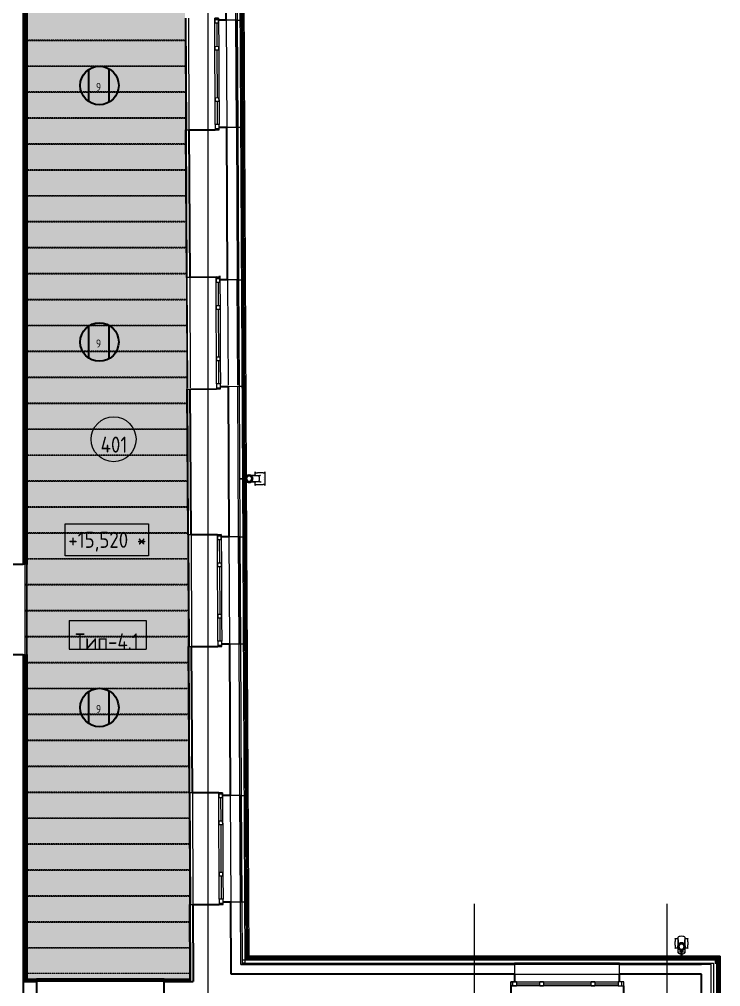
# Model space of a CAD drawing. Header units: millimetres. Extents: x -10051 to 73829, y -4843 to 44223.
# Drawn here: x 60 to 10985, y 20419 to 35489 of the extents above; entities that cross this region are included whole.
import ezdxf

# ---------------------------------------------------------------- set-up
doc = ezdxf.new("R2010")
doc.units = ezdxf.units.MM
doc.linetypes.add('ADSK_Линия сетки', pattern=[25, 20, -2.5, 0, -2.5])
doc.linetypes.add('ADSK_Штрих_ш3 п1_5', pattern=[4.5, 3, -1.5])
for name, color, linetype, lineweight in [('_ Окна', 7, 'Continuous', 9), ('Аннотация', 7, 'Continuous', 20), ('Каркас', 7, 'Continuous', 18), ('Марки', 7, 'Continuous', 20), ('Марки помещений', 7, 'Continuous', 20), ('Обобщенные модели', 7, 'Continuous', 18), ('Окна', 7, 'Continuous', 9), ('Оси', 7, 'Continuous', 9), ('Отметки', 7, 'Continuous', 9), ('Потолки штриховка', 7, 'Continuous', 9), ('Стены внутренние', 7, 'Continuous', 18), ('Стены наружные', 7, 'Continuous', 18), ('Стены несущие', 7, 'Continuous', 30), ('Стены отделка', 7, 'Continuous', 30), ('Стены штриховка', 7, 'Continuous', 9)]:
    doc.layers.add(name, color=color, linetype=linetype, lineweight=lineweight)
doc.layers.add('Линии', color=7, linetype='Continuous', lineweight=9, true_color=0x00a600)
doc.styles.add('GOST Common_1', font='GOST_Common.ttf', dxfattribs={"width": 0.9, "height": 250})
doc.styles.add('GOST Common_2', font='GOST_Common.ttf', dxfattribs={"width": 0.9, "height": 250})
doc.styles.add('GOST Common_4', font='GOST_Common.ttf', dxfattribs={"width": 0.9, "height": 200})
doc.styles.add('GOST Common_B', font='', dxfattribs={"width": 0.9, "height": 250})
doc.styles.get('GOST Common_B').set_extended_font_data('GOST Common', bold=True)

# ---------------------------------------------------------------- blocks, each defined once
blk = doc.blocks.new('Водосток - Тип 1 _карниз больше 490мм_-5143036-План потолков 4-го этажа')
at = {"layer": 'Обобщенные модели'}
for p, q in [((19, 405), (25, 405)), ((75, 184), (75, 306)), ((75, 264), (75, 306)), ((175, 306), (175, 184)), ((175, 306), (175, 264)), ((225, 405), (231, 405)), ((25, 255), (19, 255)), ((75, 184), (75, 226)), ((175, 226), (175, 184)), ((231, 255), (225, 255)), ((120, 10), (120, 109)), ((130, 109), (130, 10))]:
    blk.add_line(p, q, dxfattribs=at)
at = {"layer": 'Обобщенные модели', "flags": 128}
for points in [[(75, 226), (75, 232), (75, 238), (75, 243), (75, 248), (75, 254), (75, 259), (75, 264), (75, 269), (75, 274), (75, 278), (75, 283), (75, 287), (75, 291), (75, 295), (75, 299), (75, 302), (75, 306), (75, 309), (75, 312), (75, 315), (75, 317), (75, 319), (75, 322), (75, 323), (75, 325), (75, 326), (75, 328), (75, 329), (75, 329), (75, 330), (75, 330), (75, 330)], [(175, 330), (175, 330), (175, 330), (175, 329), (175, 328), (175, 327), (175, 326), (175, 324), (175, 322), (175, 320), (175, 318), (175, 316), (175, 313), (175, 310), (175, 307), (175, 304), (175, 300), (175, 297), (175, 293), (175, 289), (175, 285), (175, 280), (175, 276), (175, 271), (175, 266), (175, 261), (175, 256), (175, 251), (175, 245), (175, 240), (175, 234), (175, 229), (175, 226)], [(75, 264), (75, 258), (75, 252), (75, 247), (75, 242), (75, 236), (75, 231), (75, 226), (75, 221), (75, 216), (75, 212), (75, 207), (75, 203), (75, 199), (75, 195), (75, 191), (75, 188), (75, 184), (75, 181), (75, 178), (75, 175), (75, 173)], [(175, 173), (175, 174), (175, 177), (175, 180), (175, 183), (175, 186), (175, 190), (175, 193), (175, 197), (175, 201), (175, 205), (175, 210), (175, 214), (175, 219), (175, 224), (175, 229), (175, 234), (175, 239), (175, 245), (175, 250), (175, 256), (175, 261), (175, 264)]]:
    blk.add_lwpolyline(points, dxfattribs=at)
at = {"layer": 'Обобщенные модели'}
for centre, radius, start, end in [((125, 330), 50, 174.5444, 183.3856), ((125, 330), 50, 163.3249, 165), ((125, 330), 50, 103.3248, 106.6752), ((125, 330), 50, 73.3248, 76.6752), ((125, 330), 50, 13.4923, 16.6751), ((125, 330), 50, 356.7269, 5.4556), ((125, 160), 52, 90, 270), ((125, 160), 52, 270, 90)]:
    blk.add_arc(centre, radius, start, end, dxfattribs=at)
at = {"layer": 'Обобщенные модели', "lineweight": 40}
for start, end in [(90, 270), (270, 90)]:
    blk.add_arc((125, 160), 50, start, end, dxfattribs=at)
at = {"layer": 'Обобщенные модели'}
for start_param, end_param in [(4.712389, 6.283185), (4.712389, 6.283185), (3.141593, 4.712389), (3.141593, 4.712389)]:
    blk.add_ellipse((125, 306), major_axis=(-50, 0), ratio=0.309017, start_param=start_param, end_param=end_param, dxfattribs=at)
for points, knots in [([(19, 255), (21, 255), (25, 256), (29, 259), (31, 262), (32, 265), (32, 267), (32, 269), (32, 272), (32, 274), (32, 276), (32, 279), (32, 281), (31, 284), (31, 287), (31, 290), (30, 293), (30, 296), (29, 299), (29, 302), (29, 306), (28, 310), (28, 316), (27, 325), (27, 335), (28, 344), (28, 350), (29, 354), (29, 358), (29, 361), (30, 364), (30, 367), (31, 370), (31, 373), (31, 376), (32, 379), (32, 381), (32, 384), (32, 386), (32, 388), (32, 391), (32, 393), (32, 395), (31, 398), (29, 401), (25, 404), (21, 405), (19, 405)], [-1, -1, -1, -1, -0.941176, -0.882353, -0.852941, -0.823529, -0.808824, -0.794118, -0.779412, -0.764706, -0.75, -0.735294, -0.720588, -0.705882, -0.691176, -0.676471, -0.661765, -0.647059, -0.632353, -0.617647, -0.602941, -0.588235, -0.558824, -0.529412, -0.470588, -0.441176, -0.411765, -0.397059, -0.382353, -0.367647, -0.352941, -0.338235, -0.323529, -0.308824, -0.294118, -0.279412, -0.264706, -0.25, -0.235294, -0.220588, -0.205882, -0.191176, -0.176471, -0.147059, -0.117647, -0.058824, 0, 0, 0, 0]), ([(19, 405), (22, 405), (29, 405), (39, 405), (48, 405), (56, 405), (61, 405), (65, 405), (68, 405), (71, 405), (74, 405), (78, 405), (81, 405), (84, 405), (86, 405), (88, 405), (90, 405), (93, 405), (96, 405), (100, 405), (102, 405), (105, 405), (107, 405), (110, 405), (116, 405), (121, 405), (125, 405)], [-1, -1, -1, -1, -0.875, -0.75, -0.625, -0.5625, -0.5, -0.46875, -0.4375, -0.40625, -0.375, -0.34375, -0.3125, -0.28125, -0.265625, -0.25, -0.234375, -0.21875, -0.1875, -0.15625, -0.140625, -0.125, -0.109375, -0.09375, -0.0625, 0, 0, 0, 0]), ([(125, 405), (129, 405), (134, 405), (140, 405), (143, 405), (145, 405), (148, 405), (150, 405), (154, 405), (157, 405), (160, 405), (162, 405), (164, 405), (166, 405), (169, 405), (172, 405), (176, 405), (179, 405), (182, 405), (185, 405), (189, 405), (194, 405), (202, 405), (211, 405), (221, 405), (228, 405), (231, 405)], [-1, -1, -1, -1, -0.9375, -0.90625, -0.890625, -0.875, -0.859375, -0.84375, -0.8125, -0.78125, -0.765625, -0.75, -0.734375, -0.71875, -0.6875, -0.65625, -0.625, -0.59375, -0.5625, -0.53125, -0.5, -0.4375, -0.375, -0.25, -0.125, 0, 0, 0, 0]), ([(231, 405), (229, 405), (225, 404), (221, 401), (219, 398), (218, 395), (218, 393), (218, 391), (218, 388), (218, 386), (218, 384), (218, 381), (218, 379), (219, 376), (219, 373), (219, 370), (220, 367), (220, 364), (221, 361), (221, 358), (221, 354), (222, 350), (222, 344), (223, 335), (223, 325), (222, 316), (222, 310), (221, 306), (221, 302), (221, 299), (220, 296), (220, 293), (219, 290), (219, 287), (219, 284), (218, 281), (218, 279), (218, 276), (218, 274), (218, 272), (218, 269), (218, 267), (218, 265), (219, 262), (221, 259), (225, 256), (229, 255), (231, 255)], [-1, -1, -1, -1, -0.941176, -0.882353, -0.852941, -0.823529, -0.808824, -0.794118, -0.779412, -0.764706, -0.75, -0.735294, -0.720588, -0.705882, -0.691176, -0.676471, -0.661765, -0.647059, -0.632353, -0.617647, -0.602941, -0.588235, -0.558824, -0.529412, -0.470588, -0.441176, -0.411765, -0.397059, -0.382353, -0.367647, -0.352941, -0.338235, -0.323529, -0.308824, -0.294118, -0.279412, -0.264706, -0.25, -0.235294, -0.220588, -0.205882, -0.191176, -0.176471, -0.147059, -0.117647, -0.058824, 0, 0, 0, 0]), ([(74, 255), (73, 255), (71, 255), (68, 255), (65, 255), (61, 255), (56, 255), (48, 255), (39, 255), (29, 255), (22, 255), (19, 255)], [-0.625, -0.625, -0.625, -0.625, -0.59375, -0.5625, -0.53125, -0.5, -0.4375, -0.375, -0.25, -0.125, 0, 0, 0, 0]), ([(231, 255), (228, 255), (221, 255), (211, 255), (202, 255), (194, 255), (189, 255), (185, 255), (182, 255), (179, 255), (177, 255), (176, 255)], [-1, -1, -1, -1, -0.875, -0.75, -0.625, -0.5625, -0.5, -0.46875, -0.4375, -0.40625, -0.375, -0.375, -0.375, -0.375])]:
    blk.add_open_spline(points, degree=3, knots=knots, dxfattribs=at)
blk = doc.blocks.new('окно трехпол с фрамугой - 1740 и 1760 -2300_h___нов_ ок1_-2166785-План потолков 4-го этажа')
at = {"layer": '_ Окна', "lineweight": 18}
for p, q in [((-880, 115), (-880, 175)), ((-880, 175), (-790, 175)), ((-790, 175), (-790, 115)), ((-430, 115), (-430, 175)), ((-430, 175), (-370, 175)), ((-370, 175), (-370, 115)), ((370, 115), (370, 175)), ((370, 175), (430, 175)), ((430, 175), (430, 115)), ((790, 175), (790, 115)), ((880, 175), (790, 175)), ((880, 115), (880, 175)), ((-790, 115), (-880, 115)), ((-370, 115), (-430, 115)), ((430, 115), (370, 115)), ((790, 115), (880, 115))]:
    blk.add_line(p, q, dxfattribs=at)
at = {"layer": '_ Окна'}
for p, q in [((-850, 115), (-850, 175)), ((850, 115), (850, 175)), ((-790, 145), (-430, 145)), ((-370, 145), (370, 145)), ((430, 145), (790, 145))]:
    blk.add_line(p, q, dxfattribs=at)
at = {"layer": 'Окна'}
for p, q in [((-880, 175), (-880, 115)), ((-790, 175), (-880, 175)), ((-790, 175), (-430, 175)), ((-370, 175), (-430, 175)), ((-370, 175), (370, 175)), ((430, 175), (370, 175)), ((430, 175), (790, 175)), ((880, 175), (790, 175)), ((880, 115), (880, 175)), ((-880, 115), (-790, 115)), ((-430, 115), (-790, 115)), ((-430, 115), (-370, 115)), ((370, 115), (-370, 115)), ((370, 115), (430, 115)), ((790, 115), (430, 115)), ((790, 115), (880, 115))]:
    blk.add_line(p, q, dxfattribs=at)
blk = doc.blocks.new('окно трехпол с фрамугой - 1700-2320_h_ _нов_ ОК-26 Е30-4648263-План потолков 4-го этажа')
at = {"layer": '_ Окна', "lineweight": 18}
for p, q in [((-870, 115), (-870, 175)), ((-870, 175), (-790, 175)), ((-790, 175), (-790, 115)), ((-430, 115), (-430, 175)), ((-430, 175), (-370, 175)), ((-370, 175), (-370, 115)), ((370, 115), (370, 175)), ((370, 175), (430, 175)), ((430, 175), (430, 115)), ((790, 175), (790, 115)), ((870, 175), (790, 175)), ((870, 115), (870, 175)), ((-790, 115), (-870, 115)), ((-370, 115), (-430, 115)), ((430, 115), (370, 115)), ((790, 115), (870, 115))]:
    blk.add_line(p, q, dxfattribs=at)
at = {"layer": '_ Окна'}
for p, q in [((-850, 115), (-850, 175)), ((850, 115), (850, 175)), ((-790, 145), (-430, 145)), ((-370, 145), (370, 145)), ((430, 145), (790, 145))]:
    blk.add_line(p, q, dxfattribs=at)
at = {"layer": 'Окна'}
for p, q in [((-870, 175), (-870, 115)), ((-790, 175), (-870, 175)), ((-790, 175), (-430, 175)), ((-370, 175), (-430, 175)), ((-370, 175), (370, 175)), ((430, 175), (370, 175)), ((430, 175), (790, 175)), ((870, 175), (790, 175)), ((870, 115), (870, 175)), ((-870, 115), (-790, 115)), ((-430, 115), (-790, 115)), ((-430, 115), (-370, 115)), ((370, 115), (-370, 115)), ((370, 115), (430, 115)), ((790, 115), (430, 115)), ((790, 115), (870, 115))]:
    blk.add_line(p, q, dxfattribs=at)
blk = doc.blocks.new('окно трехпол с фрамугой - 1700-2320_h_ _нов_-4648254-План потолков 4-го этажа')
at = {"layer": '_ Окна', "lineweight": 18}
for p, q in [((-870, 115), (-870, 175)), ((-870, 175), (-790, 175)), ((-790, 175), (-790, 115)), ((-430, 115), (-430, 175)), ((-430, 175), (-370, 175)), ((-370, 175), (-370, 115)), ((370, 115), (370, 175)), ((370, 175), (430, 175)), ((430, 175), (430, 115)), ((790, 175), (790, 115)), ((870, 175), (790, 175)), ((870, 115), (870, 175)), ((-790, 115), (-870, 115)), ((-370, 115), (-430, 115)), ((430, 115), (370, 115)), ((790, 115), (870, 115))]:
    blk.add_line(p, q, dxfattribs=at)
at = {"layer": '_ Окна'}
for p, q in [((-850, 115), (-850, 175)), ((850, 115), (850, 175)), ((-790, 145), (-430, 145)), ((-370, 145), (370, 145)), ((430, 145), (790, 145))]:
    blk.add_line(p, q, dxfattribs=at)
at = {"layer": 'Окна'}
for p, q in [((-870, 175), (-870, 115)), ((-790, 175), (-870, 175)), ((-790, 175), (-430, 175)), ((-370, 175), (-430, 175)), ((-370, 175), (370, 175)), ((430, 175), (370, 175)), ((430, 175), (790, 175)), ((870, 175), (790, 175)), ((870, 115), (870, 175)), ((-870, 115), (-790, 115)), ((-430, 115), (-790, 115)), ((-430, 115), (-370, 115)), ((370, 115), (-370, 115)), ((370, 115), (430, 115)), ((790, 115), (430, 115)), ((790, 115), (870, 115))]:
    blk.add_line(p, q, dxfattribs=at)
blk = doc.blocks.new('окно трехпол с фрамугой - 1700-2320_h_ _нов_-4648261-План потолков 4-го этажа')
at = {"layer": '_ Окна', "lineweight": 18}
for p, q in [((-870, 115), (-870, 175)), ((-870, 175), (-790, 175)), ((-790, 175), (-790, 115)), ((-430, 115), (-430, 175)), ((-430, 175), (-370, 175)), ((-370, 175), (-370, 115)), ((370, 115), (370, 175)), ((370, 175), (430, 175)), ((430, 175), (430, 115)), ((790, 175), (790, 115)), ((870, 175), (790, 175)), ((870, 115), (870, 175)), ((-790, 115), (-870, 115)), ((-370, 115), (-430, 115)), ((430, 115), (370, 115)), ((790, 115), (870, 115))]:
    blk.add_line(p, q, dxfattribs=at)
at = {"layer": '_ Окна'}
for p, q in [((-850, 115), (-850, 175)), ((850, 115), (850, 175)), ((-790, 145), (-430, 145)), ((-370, 145), (370, 145)), ((430, 145), (790, 145))]:
    blk.add_line(p, q, dxfattribs=at)
at = {"layer": 'Окна'}
for p, q in [((-870, 175), (-870, 115)), ((-790, 175), (-870, 175)), ((-790, 175), (-430, 175)), ((-370, 175), (-430, 175)), ((-370, 175), (370, 175)), ((430, 175), (370, 175)), ((430, 175), (790, 175)), ((870, 175), (790, 175)), ((870, 115), (870, 175)), ((-870, 115), (-790, 115)), ((-430, 115), (-790, 115)), ((-430, 115), (-370, 115)), ((370, 115), (-370, 115)), ((370, 115), (430, 115)), ((790, 115), (430, 115)), ((790, 115), (870, 115))]:
    blk.add_line(p, q, dxfattribs=at)
blk = doc.blocks.new('Водосток - Тип 1 _карниз больше 490мм_-5137789-План потолков 4-го этажа')
at = {"layer": 'Обобщенные модели', "lineweight": 9}
h = blk.add_hatch(dxfattribs=at)
h.set_pattern_fill('FP_43', color=256, style=0, pattern_type=2)
h.set_pattern_definition([(45, (-10250, -20882.53), (-106.066, 106.066), [])])
h.paths.add_polyline_path([(125, 110), (148, 116), (164, 129), (174, 151), (173, 172), (164, 191), (145, 206), (125, 210), (103, 205), (86, 190), (76, 170), (77, 148), (86, 129), (103, 115), (118, 112)])
at = {"layer": 'Обобщенные модели'}
for p, q in [((75, 185), (75, 306)), ((75, 264), (75, 306)), ((175, 306), (175, 184)), ((175, 306), (175, 264)), ((19, 285), (25, 285)), ((75, 173), (75, 183)), ((175, 177), (175, 173)), ((175, 177), (175, 173)), ((225, 285), (231, 285)), ((25, 135), (19, 135)), ((75, 64), (75, 147)), ((75, 64), (75, 106)), ((120, -30), (120, 109)), ((130, 109), (130, -30)), ((175, 147), (175, 64)), ((175, 106), (175, 64)), ((231, 135), (225, 135)), ((120, -30), (130, -30))]:
    blk.add_line(p, q, dxfattribs=at)
at = {"layer": 'Обобщенные модели', "flags": 128}
for points in [[(75, 264), (75, 258), (75, 252), (75, 247), (75, 242), (75, 236), (75, 231), (75, 226), (75, 221), (75, 216), (75, 212), (75, 207), (75, 203), (75, 199), (75, 195), (75, 191), (75, 188), (75, 184), (75, 181), (75, 178), (75, 175), (75, 173)], [(75, 191), (75, 192), (75, 195), (75, 197), (75, 199), (75, 202), (75, 203), (75, 205), (75, 206), (75, 208), (75, 209), (75, 209), (75, 210), (75, 210)], [(75, 173), (75, 175), (75, 179), (75, 182)], [(175, 173), (175, 174), (175, 177), (175, 180), (175, 183), (175, 186), (175, 190), (175, 193), (175, 197), (175, 201), (175, 205), (175, 210), (175, 214), (175, 219), (175, 224), (175, 229), (175, 234), (175, 239), (175, 245), (175, 250), (175, 256), (175, 261), (175, 264)], [(175, 210), (175, 210), (175, 209), (175, 208), (175, 207), (175, 206), (175, 204), (175, 202), (175, 200), (175, 198), (175, 196), (175, 193), (175, 190)], [(75, 106), (75, 112), (75, 118), (75, 123), (75, 128), (75, 134), (75, 139), (75, 144), (75, 147)], [(175, 146), (175, 141), (175, 136), (175, 131), (175, 125), (175, 120), (175, 114), (175, 109), (175, 106)]]:
    blk.add_lwpolyline(points, dxfattribs=at)
at = {"layer": 'Обобщенные модели'}
for start, end in [(90, 270), (270, 90)]:
    blk.add_arc((125, 160), 52, start, end, dxfattribs=at)
at = {"layer": 'Обобщенные модели', "lineweight": 40}
for start, end in [(90, 270), (270, 90)]:
    blk.add_arc((125, 160), 50, start, end, dxfattribs=at)
at = {"layer": 'Обобщенные модели'}
for centre, major_axis, start_param, end_param in [((125, 306), (-50, 0), 4.712389, 6.283185), ((125, 306), (-50, 0), 4.712389, 6.283185), ((125, 306), (-50, 0), 3.141593, 4.712389), ((125, 306), (-50, 0), 3.141593, 4.712389), ((125, 64), (50, 0), 1.668501, 4.614684), ((125, 64), (50, 0), 1.668501, 4.614684), ((125, 64), (50, 0), 4.805661, 7.758507), ((125, 64), (50, 0), 4.805661, 7.758507)]:
    blk.add_ellipse(centre, major_axis=major_axis, ratio=0.309017, start_param=start_param, end_param=end_param, dxfattribs=at)
for points, knots in [([(19, 135), (21, 135), (25, 136), (29, 139), (31, 142), (32, 145), (32, 147), (32, 149), (32, 152), (32, 154), (32, 156), (32, 159), (32, 161), (31, 164), (31, 167), (31, 170), (30, 173), (30, 176), (29, 179), (29, 182), (29, 186), (28, 190), (28, 196), (27, 205), (27, 215), (28, 224), (28, 230), (29, 234), (29, 238), (29, 241), (30, 244), (30, 247), (31, 250), (31, 253), (31, 256), (32, 259), (32, 261), (32, 264), (32, 266), (32, 268), (32, 271), (32, 273), (32, 275), (31, 278), (29, 281), (25, 284), (21, 285), (19, 285)], [-1, -1, -1, -1, -0.941176, -0.882353, -0.852941, -0.823529, -0.808824, -0.794118, -0.779412, -0.764706, -0.75, -0.735294, -0.720588, -0.705882, -0.691176, -0.676471, -0.661765, -0.647059, -0.632353, -0.617647, -0.602941, -0.588235, -0.558824, -0.529412, -0.470588, -0.441176, -0.411765, -0.397059, -0.382353, -0.367647, -0.352941, -0.338235, -0.323529, -0.308824, -0.294118, -0.279412, -0.264706, -0.25, -0.235294, -0.220588, -0.205882, -0.191176, -0.176471, -0.147059, -0.117647, -0.058824, 0, 0, 0, 0]), ([(19, 285), (22, 285), (29, 285), (39, 285), (48, 285), (56, 285), (61, 285), (65, 285), (68, 285), (71, 285), (73, 285), (74, 285)], [-1, -1, -1, -1, -0.875, -0.75, -0.625, -0.5625, -0.5, -0.46875, -0.4375, -0.40625, -0.375, -0.375, -0.375, -0.375]), ([(176, 285), (177, 285), (179, 285), (182, 285), (185, 285), (189, 285), (194, 285), (202, 285), (211, 285), (221, 285), (228, 285), (231, 285)], [-0.625, -0.625, -0.625, -0.625, -0.59375, -0.5625, -0.53125, -0.5, -0.4375, -0.375, -0.25, -0.125, 0, 0, 0, 0]), ([(231, 285), (229, 285), (225, 284), (221, 281), (219, 278), (218, 275), (218, 273), (218, 271), (218, 268), (218, 266), (218, 264), (218, 261), (218, 259), (219, 256), (219, 253), (219, 250), (220, 247), (220, 244), (221, 241), (221, 238), (221, 234), (222, 230), (222, 224), (223, 215), (223, 205), (222, 196), (222, 190), (221, 186), (221, 182), (221, 179), (220, 176), (220, 173), (219, 170), (219, 167), (219, 164), (218, 161), (218, 159), (218, 156), (218, 154), (218, 152), (218, 149), (218, 147), (218, 145), (219, 142), (221, 139), (225, 136), (229, 135), (231, 135)], [-1, -1, -1, -1, -0.941176, -0.882353, -0.852941, -0.823529, -0.808824, -0.794118, -0.779412, -0.764706, -0.75, -0.735294, -0.720588, -0.705882, -0.691176, -0.676471, -0.661765, -0.647059, -0.632353, -0.617647, -0.602941, -0.588235, -0.558824, -0.529412, -0.470588, -0.441176, -0.411765, -0.397059, -0.382353, -0.367647, -0.352941, -0.338235, -0.323529, -0.308824, -0.294118, -0.279412, -0.264706, -0.25, -0.235294, -0.220588, -0.205882, -0.191176, -0.176471, -0.147059, -0.117647, -0.058824, 0, 0, 0, 0]), ([(74, 135), (73, 135), (71, 135), (68, 135), (65, 135), (61, 135), (56, 135), (48, 135), (39, 135), (29, 135), (22, 135), (19, 135)], [-0.625, -0.625, -0.625, -0.625, -0.59375, -0.5625, -0.53125, -0.5, -0.4375, -0.375, -0.25, -0.125, 0, 0, 0, 0]), ([(231, 135), (228, 135), (221, 135), (211, 135), (202, 135), (194, 135), (189, 135), (185, 135), (182, 135), (179, 135), (177, 135), (176, 135)], [-1, -1, -1, -1, -0.875, -0.75, -0.625, -0.5625, -0.5, -0.46875, -0.4375, -0.40625, -0.375, -0.375, -0.375, -0.375])]:
    blk.add_open_spline(points, degree=3, knots=knots, dxfattribs=at)
blk = doc.blocks.new('Высотные отметки - Рамка-12095-План потолков 4-го этажа')
at = {"layer": 'Аннотация'}
for p, q in [((-6.5, 0), (-6.5, 5)), ((-6.5, 5), (6.5, 5)), ((6.5, 5), (6.5, 0)), ((6.5, 0), (-6.5, 0))]:
    blk.add_line(p, q, dxfattribs=at)
blk = doc.blocks.new('ADSK_Марка_Потолок - ADSK_Марка и Смещение от уровня-155896-План потолков 4-го этажа')
at = {"layer": 'Марки'}
for p, q in [((-6, 4.5), (-6, 0)), ((-6, 4.5), (6, 4.5)), ((6, 4.5), (6, 0)), ((-6, 0), (6, 0))]:
    blk.add_line(p, q, dxfattribs=at)
blk = doc.blocks.new('ADSK_Марка_Помещение_ОдноЗначение - Номер-159740-План потолков 4-го этажа')
at = {"layer": 'Марки помещений'}
blk.add_circle((0, 0), 3.5, dxfattribs=at)

msp = doc.modelspace()

# ---------------------------------------------------------------- hatches: boundary and pattern name
at = {"layer": 'Потолки штриховка', "lineweight": 18}
h = msp.add_hatch(dxfattribs=at)
h.set_pattern_fill('FP_23', color=256, style=0, pattern_type=2)
h.set_pattern_definition([(0, (0, 762), (762, 76.2), [7.62, -373.38, 7.62, -373.38]), (0, (76.2, 91.44), (762, 76.2), [7.62, -220.98, 7.62, -525.78]), (0, (152.4, 106.68), (762, 76.2), [7.62, -68.58, 7.62, -678.18]), (0, (457.2, 60.96), (762, 76.2), [7.62, -220.98, 7.62, -525.78]), (0, (533.4, 45.72), (762, 76.2), [7.62, -68.58, 7.62, -678.18])])
h.paths.add_polyline_path([(2717.689, 20527.703), (2719.689, 20527.703), (2717.679, 20529.703)])
h.paths.add_polyline_path([(152, 20527.703), (152, 20529.703), (150, 20527.703)])
h.paths.add_polyline_path([(152, 20529.703), (170, 20529.703), (170, 36401.895), (152, 36400.995), (152, 20532.703)])
h.paths.add_polyline_path([(2717.679, 20529.703), (2640.362, 35740.947), (2387.87, 35740.947), (2387.87, 36382.421), (180, 36401.807), (180, 20542.703), (2709.638, 20542.703), (2709.638, 20532.703), (180, 20532.703), (180, 20529.703), (2713.74, 20529.703)])
h.paths.add_polyline_path([(2607.948, 35780.947), (2640.158, 35780.947), (2637.061, 36380.233), (2427.87, 36382.07), (2427.87, 35780.947)])
h.paths.add_polyline_path([(2636.97, 36408.235), (2638.97, 36408.235), (2638.872, 36410.13), (2637.061, 36408.326)])
h.paths.add_polyline_path([(2637.061, 36390.234), (2636.97, 36408.235), (2427.87, 36410.071), (2427.87, 36392.071), (2636.97, 36390.235)])
h.paths.add_polyline_path([(152, 36430.054), (150, 36432.072), (150, 36430.072)])
h.paths.add_polyline_path([(2387.87, 36392.422), (2387.87, 36410.422), (152, 36429.483), (152, 36412.053), (2073.583, 36395.181)])

# ---------------------------------------------------------------- linework, layer by layer
at = {"layer": 'Каркас', "color": 8, "linetype": 'ADSK_Штрих_ш3 п1_5', "lineweight": 9, "true_color": 0x808080}
for p, q in [((170, 35165.838), (152, 35165.838)), ((152, 35161.838), (170, 35161.838)), ((2643.285, 35165.838), (180, 35165.838)), ((180, 35161.838), (2643.305, 35161.838)), ((170, 34761.838), (152, 34761.838)), ((152, 34757.838), (170, 34757.838)), ((2645.338, 34761.838), (180, 34761.838)), ((180, 34757.838), (2645.359, 34757.838)), ((170, 34357.838), (152, 34357.838)), ((152, 34353.838), (170, 34353.838)), ((2647.392, 34357.838), (180, 34357.838)), ((180, 34353.838), (2647.412, 34353.838)), ((170, 33953.838), (152, 33953.838)), ((152, 33949.838), (170, 33949.838)), ((2649.445, 33953.838), (180, 33953.838)), ((180, 33949.838), (2649.466, 33949.838)), ((170, 33549.838), (152, 33549.838)), ((152, 33545.838), (170, 33545.838)), ((2651.687, 33549.838), (180, 33549.838)), ((180, 33545.838), (2651.711, 33545.838)), ((170, 33145.838), (152, 33145.838)), ((152, 33141.838), (170, 33141.838)), ((2653.552, 33145.838), (180, 33145.838)), ((180, 33141.838), (2653.573, 33141.838)), ((170, 32741.838), (152, 32741.838)), ((152, 32737.838), (170, 32737.838)), ((2655.606, 32741.838), (180, 32741.838)), ((180, 32737.838), (2655.626, 32737.838)), ((170, 32337.838), (152, 32337.838)), ((152, 32333.838), (170, 32333.838)), ((2657.659, 32337.838), (180, 32337.838)), ((180, 32333.838), (2657.68, 32333.838)), ((170, 31933.838), (152, 31933.838)), ((152, 31929.838), (170, 31929.838)), ((2659.713, 31933.838), (180, 31933.838)), ((180, 31929.838), (2659.733, 31929.838)), ((170, 31529.838), (152, 31529.838)), ((152, 31525.838), (170, 31525.838)), ((2661.766, 31529.838), (180, 31529.838)), ((180, 31525.838), (2661.787, 31525.838)), ((170, 31125.838), (152, 31125.838)), ((152, 31121.838), (170, 31121.838)), ((2663.82, 31125.838), (180, 31125.838)), ((180, 31121.838), (2663.84, 31121.838)), ((170, 30721.838), (152, 30721.838)), ((152, 30717.838), (170, 30717.838)), ((2665.873, 30721.838), (180, 30721.838)), ((180, 30717.838), (2665.893, 30717.838)), ((170, 30317.838), (152, 30317.838)), ((152, 30313.838), (170, 30313.838)), ((2667.927, 30317.838), (180, 30317.838)), ((180, 30313.838), (2667.947, 30313.838)), ((170, 29913.838), (152, 29913.838)), ((152, 29909.838), (170, 29909.838)), ((2669.98, 29913.838), (180, 29913.838)), ((180, 29909.838), (2670, 29909.838)), ((170, 29509.838), (152, 29509.838)), ((152, 29505.838), (170, 29505.838)), ((2672.226, 29509.838), (180, 29509.838)), ((180, 29505.838), (2672.25, 29505.838)), ((170, 29105.838), (152, 29105.838)), ((152, 29101.838), (170, 29101.838)), ((2674.087, 29105.838), (180, 29105.838)), ((180, 29101.838), (2674.107, 29101.838)), ((170, 28701.838), (152, 28701.838)), ((152, 28697.838), (170, 28697.838)), ((2676.141, 28701.838), (180, 28701.838)), ((180, 28697.838), (2676.161, 28697.838)), ((170, 28297.838), (152, 28297.838)), ((152, 28293.838), (170, 28293.838)), ((2678.194, 28297.838), (180, 28297.838)), ((180, 28293.838), (2678.214, 28293.838)), ((170, 27893.838), (152, 27893.838)), ((152, 27889.838), (170, 27889.838)), ((2680.248, 27893.838), (180, 27893.838)), ((180, 27889.838), (2680.268, 27889.838)), ((170, 27489.838), (152, 27489.838)), ((152, 27485.838), (170, 27485.838)), ((2682.301, 27489.838), (180, 27489.838)), ((180, 27485.838), (2682.321, 27485.838)), ((170.098, 27085.838), (152, 27085.838)), ((152, 27081.838), (170.093, 27081.838)), ((2684.355, 27085.838), (180, 27085.838)), ((180, 27081.838), (2684.375, 27081.838)), ((170, 26681.838), (152, 26681.838)), ((152, 26677.838), (170, 26677.838)), ((2686.408, 26681.838), (180, 26681.838)), ((180, 26677.838), (2686.428, 26677.838)), ((170, 26277.838), (152, 26277.838)), ((152, 26273.838), (170, 26273.838)), ((2688.462, 26277.838), (180, 26277.838)), ((180, 26273.838), (2688.482, 26273.838)), ((170, 25873.838), (152, 25873.838)), ((152, 25869.838), (170, 25869.838)), ((2690.515, 25873.838), (180, 25873.838)), ((180, 25869.838), (2690.535, 25869.838)), ((170, 25469.838), (152, 25469.838)), ((2692.786, 25469.838), (180, 25469.838)), ((152, 25465.838), (170, 25465.838)), ((180, 25465.838), (2692.81, 25465.838)), ((170, 25065.838), (152, 25065.838)), ((152, 25061.838), (170, 25061.838)), ((2694.622, 25065.838), (180, 25065.838)), ((180, 25061.838), (2694.642, 25061.838)), ((170, 24661.838), (152, 24661.838)), ((152, 24657.838), (170, 24657.838)), ((2696.675, 24661.838), (180, 24661.838)), ((180, 24657.838), (2696.696, 24657.838)), ((170, 24257.838), (152, 24257.838)), ((152, 24253.838), (170, 24253.838)), ((2698.729, 24257.838), (180, 24257.838)), ((180, 24253.838), (2698.749, 24253.838)), ((170, 23853.838), (152, 23853.838)), ((152, 23849.838), (170, 23849.838)), ((2700.782, 23853.838), (180, 23853.838)), ((180, 23849.838), (2700.803, 23849.838)), ((170, 23449.838), (152, 23449.838)), ((152, 23445.838), (170, 23445.838)), ((2702.836, 23449.838), (180, 23449.838)), ((180, 23445.838), (2702.856, 23445.838)), ((170, 23045.838), (152, 23045.838)), ((152, 23041.838), (170, 23041.838)), ((2704.889, 23045.838), (180, 23045.838)), ((180, 23041.838), (2704.91, 23041.838)), ((170, 22641.838), (152, 22641.838)), ((152, 22637.838), (170, 22637.838)), ((2706.943, 22641.838), (180, 22641.838)), ((180, 22637.838), (2706.963, 22637.838)), ((170, 22237.838), (152, 22237.838)), ((152, 22233.838), (170, 22233.838)), ((2708.996, 22237.838), (180, 22237.838)), ((180, 22233.838), (2709.017, 22233.838)), ((170, 21833.838), (152, 21833.838)), ((152, 21829.838), (170, 21829.838)), ((2711.05, 21833.838), (180, 21833.838)), ((180, 21829.838), (2711.07, 21829.838)), ((170, 21429.838), (152, 21429.838)), ((152, 21425.838), (170, 21425.838)), ((2713.103, 21429.838), (180, 21429.838)), ((180, 21425.838), (2713.124, 21425.838)), ((170, 21025.838), (151.804, 21025.838)), ((151.806, 21021.838), (170, 21021.838)), ((2715.157, 21025.838), (180, 21025.838)), ((180, 21021.838), (2715.177, 21021.838)), ((170, 20621.838), (151.964, 20621.838)), ((2717.368, 20621.838), (179.843, 20621.838))]:
    msp.add_line(p, q, dxfattribs=at)
at = {"layer": 'Линии', "color": 5, "lineweight": 30, "true_color": 0x0000ff}
for p, q in [((1138.898, 34707.124), (1138.898, 34210.743)), ((1458.898, 34199.982), (1458.898, 34717.886)), ((1458.898, 24508.125), (1458.898, 25026.029)), ((1138.898, 25015.268), (1138.898, 24518.887))]:
    msp.add_line(p, q, dxfattribs=at)
at = {"layer": 'Линии', "color": 1, "lineweight": 30, "true_color": 0xff0000}
for p, q in [((1138.898, 30709.737), (1138.898, 30213.357)), ((1458.898, 30202.595), (1458.898, 30720.499))]:
    msp.add_line(p, q, dxfattribs=at)
at = {"layer": 'Линии', "color": 5, "lineweight": 30, "true_color": 0x0000ff}
for centre in [(1307.426, 34458.934), (1307.426, 24767.077)]:
    msp.add_circle(centre, 300, dxfattribs=at)
at = {"layer": 'Линии', "color": 1, "lineweight": 30, "true_color": 0xff0000}
msp.add_circle((1307.426, 30461.547), 300, dxfattribs=at)
at = {"layer": 'Оси', "linetype": 'ADSK_Линия сетки'}
for p, q in [((2999.565, -3698.875), (2999.565, 44222.998)), ((7149.565, -3698.875), (7149.565, 21707.143)), ((10149.565, -3698.875), (10149.565, 21707.143))]:
    msp.add_line(p, q, dxfattribs=at)
at = {"layer": 'Стены внутренние'}
for p, q in [((2653.554, 35506.454), (2662.398, 33766.476)), ((2693.553, 35506.657), (2702.397, 33766.68)), ((2714.08, 31468.28), (2722.822, 29748.302)), ((2694.462, 27458.123), (2703.307, 25718.146)), ((2734.462, 27458.326), (2743.306, 25718.349)), ((170, 26994), (170, 25594)), ((180, 25594), (180, 26994)), ((2714.895, 23438.179), (2723.739, 21698.201)), ((2754.895, 23438.382), (2763.739, 21698.405)), ((2314.244, 20542.703), (325.619, 20542.703)), ((325.619, 20532.703), (2314.244, 20532.703)), ((2313.932, 20497.703), (325.932, 20497.703))]:
    msp.add_line(p, q, dxfattribs=at)
at = {"layer": 'Стены наружные'}
for p, q in [((3540.011, 28336.01), (3465.064, 43080.984)), ((3560.05, 28336.112), (3485.103, 43081.015)), ((3580.032, 28336.213), (3505.085, 43081.045)), ((3599.897, 28362.663), (3525.219, 43054.763)), ((2641.554, 35506.393), (2650.398, 33766.415)), ((3283.723, 35474.656), (3292.186, 33809.678)), ((3442.184, 33810.44), (3433.721, 35475.419)), ((3453.721, 35475.521), (3483.721, 35475.673)), ((3453.721, 35475.521), (3462.184, 33810.653)), ((3462.184, 33810.653), (3453.721, 35475.521)), ((3483.721, 35475.673), (3483.722, 35475.401)), ((3483.722, 35475.401), (3503.722, 35475.503)), ((3462.184, 33810.653), (3512.183, 33810.907)), ((2662.08, 31468.015), (2670.925, 29728.038)), ((2682.823, 29748.099), (2674.08, 31468.076)), ((3304.275, 31431.279), (3312.611, 29791.3)), ((3462.609, 29792.063), (3454.274, 31432.042)), ((3474.273, 31432.143), (3504.273, 31432.296)), ((3474.273, 31432.143), (3482.711, 29772.165)), ((3482.609, 29792.164), (3474.273, 31432.143)), ((3504.273, 31432.296), (3504.279, 31431.107)), ((3504.279, 31431.107), (3524.279, 31431.209)), ((3482.711, 29772.033), (3532.711, 29772.288)), ((3578.403, 20782.779), (3540.059, 28326.529)), ((3598.19, 20832.525), (3560.098, 28326.56)), ((3618.07, 20852.525), (3580.081, 28326.59)), ((3637.969, 20872.525), (3600.214, 28300.308)), ((2682.463, 27458.062), (2691.307, 25718.085)), ((3324.632, 27426.326), (3333.095, 25761.347)), ((3483.093, 25762.11), (3474.63, 27427.088)), ((3494.63, 27427.19), (3524.63, 27427.342)), ((3494.63, 27427.19), (3503.093, 25762.211)), ((3503.093, 25762.211), (3494.63, 27427.19)), ((3524.63, 27427.342), (3524.633, 27426.595)), ((3524.633, 27426.595), (3544.633, 27426.696)), ((152, 25594), (152, 26994)), ((3503.094, 25762.075), (3553.093, 25762.329)), ((2702.896, 23438.118), (2711.74, 21698.14)), ((3345.116, 23396.382), (3353.528, 21741.403)), ((3503.526, 21742.165), (3495.114, 23397.144)), ((3515.114, 23397.246), (3545.113, 23397.398)), ((3515.114, 23397.246), (3523.526, 21742.267)), ((3523.526, 21742.267), (3515.114, 23397.246)), ((3545.113, 23397.398), (3545.119, 23396.31)), ((3545.119, 23396.31), (3565.119, 23396.412)), ((3523.527, 21742.034), (3573.526, 21742.288)), ((10925, 20832.525), (3528.15, 20832.525)), ((10370.17, 20852.525), (3578.049, 20852.525)), ((10370.242, 20872.525), (3597.986, 20872.525)), ((10370.313, 20892.525), (3617.867, 20892.525)), ((10975, 20892.525), (10379.83, 20892.525)), ((10965, 20872.525), (10379.83, 20872.525)), ((10945, 20852.525), (10379.83, 20852.525)), ((10900, 20832.525), (10900, 20782.525)), ((10925, 13491.585), (10925, 20832.525)), ((10935, 20852.525), (10935, 20832.525)), ((10935, 20832.525), (10945, 20832.525)), ((10945, 13495.192), (10945, 20852.525)), ((10955, 20872.525), (10955, 20852.525)), ((10955, 20852.525), (10965, 20852.525)), ((10965, 13539.01), (10965, 20872.525)), ((10975, 20892.525), (10975, 20872.525)), ((10975, 20872.525), (10985, 20872.525)), ((10985, 13558.131), (10985, 20872.525)), ((3578.403, 20782.779), (3528.404, 20782.525)), ((9411.067, 20782.525), (7771.067, 20782.525)), ((9411.067, 20762.525), (7771.067, 20762.525)), ((10900, 20782.525), (10925, 20782.525)), ((2314.244, 20529.703), (325.619, 20529.703)), ((325.619, 20517.703), (2314.244, 20517.703)), ((7771.067, 20612.525), (9411.067, 20612.525))]:
    msp.add_line(p, q, dxfattribs=at)
at = {"layer": 'Стены несущие'}
for p, q in [((3283.723, 35474.656), (3244.068, 43276.41)), ((120, 36482.337), (120, 26994)), ((3283.723, 35474.656), (3163.725, 35474.047)), ((2702.397, 33766.68), (3112.392, 33768.764)), ((2702.397, 33766.68), (2714.08, 31468.28)), ((3172.188, 33809.068), (3292.186, 33809.678)), ((3304.275, 31431.279), (3292.186, 33809.678)), ((3124.074, 31470.364), (2714.08, 31468.28)), ((3184.074, 31470.669), (3183.972, 31490.668)), ((3304.275, 31431.279), (3184.277, 31430.669)), ((2722.924, 29728.302), (3132.919, 29730.386)), ((2734.462, 27458.326), (2722.924, 29728.302)), ((3192.714, 29770.691), (3312.713, 29771.301)), ((3312.713, 29771.301), (3324.632, 27426.326)), ((3144.457, 27460.41), (2734.462, 27458.326)), ((3324.632, 27426.326), (3204.634, 27425.716)), ((120, 26994), (-390, 26994)), ((2743.306, 25718.349), (3153.301, 25720.433)), ((2754.895, 23438.382), (2743.306, 25718.349)), ((3213.097, 25760.737), (3333.095, 25761.347)), ((3333.095, 25761.347), (3345.116, 23396.382)), ((-390, 25594), (120, 25594)), ((120, 25594), (120, 18914.327)), ((3164.89, 23440.466), (2754.895, 23438.382)), ((3345.116, 23396.382), (3225.117, 23395.772)), ((3233.53, 21740.793), (3353.528, 21741.403)), ((3359.266, 20612.525), (3353.528, 21741.403)), ((2763.739, 21698.405), (3173.734, 21700.489)), ((2763.739, 21698.405), (2769.842, 20497.703)), ((120, 20497.703), (325.932, 20497.703)), ((325.932, 20497.703), (325.932, 19987.703)), ((2313.932, 20497.703), (2769.842, 20497.703)), ((2313.932, 19987.703), (2313.932, 20497.703)), ((7771.067, 20612.525), (3359.266, 20612.525)), ((7771.067, 20612.525), (7771.067, 20492.525)), ((10685, 20612.525), (9411.067, 20612.525)), ((9411.067, 20492.525), (9411.067, 20612.525)), ((10685, 14471), (10685, 20612.525)), ((7716.067, 20432.525), (7716.067, 20022.525)), ((9476.067, 20022.525), (9476.067, 20432.525))]:
    msp.add_line(p, q, dxfattribs=at)
at = {"layer": 'Стены отделка', "lineweight": 9}
for p, q in [((3413.212, 43445.278), (3453.721, 35475.521)), ((152, 36402.053), (152, 26994)), ((170, 26994), (170, 36401.895)), ((180, 36401.807), (180, 26994)), ((3453.721, 35475.521), (3283.723, 35474.656)), ((2650.398, 33766.415), (2702.397, 33766.68)), ((2662.08, 31468.015), (2650.398, 33766.415)), ((3292.186, 33809.678), (3462.184, 33810.542)), ((3462.184, 33810.542), (3474.273, 31432.143)), ((2714.08, 31468.28), (2662.08, 31468.015)), ((2674.08, 31468.076), (2673.979, 31488.076)), ((3474.273, 31432.143), (3304.275, 31431.279)), ((3454.172, 31452.041), (3454.274, 31432.042)), ((2670.925, 29728.038), (2722.924, 29728.302)), ((2682.463, 27458.062), (2670.925, 29728.038)), ((3312.713, 29771.301), (3482.711, 29772.165)), ((3482.711, 29772.165), (3494.63, 27427.19)), ((2734.462, 27458.326), (2682.463, 27458.062)), ((3494.63, 27427.19), (3324.632, 27426.326)), ((152, 26994), (120, 26994)), ((180, 26994), (170, 26994)), ((2691.307, 25718.085), (2743.306, 25718.349)), ((2702.896, 23438.118), (2691.307, 25718.085)), ((3333.095, 25761.347), (3503.093, 25762.211)), ((3503.093, 25762.211), (3515.114, 23397.246)), ((120, 25594), (152, 25594)), ((152, 25594), (152, 20529.703)), ((170, 20529.703), (170, 25594)), ((170, 25594), (180, 25594)), ((180, 25594), (180, 20542.703)), ((2754.895, 23438.382), (2702.896, 23438.118)), ((3515.114, 23397.246), (3345.116, 23396.382)), ((3353.528, 21741.403), (3523.526, 21742.267)), ((3523.526, 21742.267), (3528.404, 20782.525)), ((2711.74, 21698.14), (2763.739, 21698.405)), ((2717.679, 20529.703), (2711.74, 21698.14)), ((3363.61, 20762.525), (3358.504, 20762.525)), ((3363.61, 20612.525), (3363.61, 20762.525)), ((3508.404, 20782.525), (3508.505, 20762.525)), ((3508.505, 20762.525), (3508.505, 20782.525)), ((3528.404, 20782.525), (7771.067, 20782.525)), ((7762.067, 20762.525), (7771.067, 20762.525)), ((7771.067, 20782.525), (7771.067, 20612.525)), ((9411.067, 20782.525), (10875, 20782.525)), ((9411.067, 20612.525), (9411.067, 20782.525)), ((9411.067, 20762.525), (9427.067, 20762.525)), ((10835, 20762.525), (10685, 20762.525)), ((10875, 20782.525), (10875, 14471)), ((325.619, 20517.703), (120, 20517.703)), ((140, 20517.703), (140, 20497.703)), ((152, 20529.703), (170, 20529.703)), ((180, 20542.703), (325.619, 20542.703)), ((180, 20532.703), (180, 20529.703)), ((325.619, 20532.703), (180, 20532.703)), ((180, 20529.703), (325.619, 20529.703)), ((325.619, 20542.703), (325.619, 20532.703)), ((325.619, 20529.703), (325.619, 20497.703)), ((2314.244, 20532.703), (2314.244, 20542.703)), ((2314.244, 20542.703), (2709.638, 20542.703)), ((2709.638, 20532.703), (2314.244, 20532.703)), ((2314.244, 20497.703), (2314.244, 20529.703)), ((2314.244, 20529.703), (2717.679, 20529.703)), ((2314.244, 20517.703), (2729.74, 20517.703)), ((2709.638, 20542.703), (2709.638, 20532.703)), ((2769.842, 20517.703), (2769.842, 20497.703))]:
    msp.add_line(p, q, dxfattribs=at)
at = {"layer": 'Стены штриховка'}
for p, q in [((3433.721, 35475.419), (3394.075, 43275.402)), ((140, 26994), (140, 36430.159)), ((150, 36402.07), (150, 26994)), ((2664.08, 31468.026), (2652.398, 33766.425)), ((2673.979, 31488.076), (2662.398, 33766.476)), ((3442.184, 33810.44), (3454.172, 31452.041)), ((2684.463, 27458.072), (2672.925, 29728.048)), ((2694.462, 27458.123), (2682.924, 29728.099)), ((3474.63, 27427.088), (3462.711, 29772.063)), ((2704.895, 23438.128), (2693.307, 25718.095)), ((2714.895, 23438.179), (2703.307, 25718.146)), ((3495.114, 23397.144), (3483.093, 25762.11)), ((140, 25594), (140, 20517.703)), ((150, 25594), (150, 20527.703)), ((3508.404, 20782.525), (3503.526, 21742.165)), ((2719.689, 20527.703), (2713.74, 21698.15)), ((2729.74, 20517.703), (2723.739, 21698.201)), ((3508.505, 20762.525), (7762.067, 20762.525)), ((9427.067, 20762.525), (10685, 20762.525)), ((10835, 14471), (10835, 20762.525)), ((150, 20527.703), (170, 20527.703)), ((170, 20517.703), (170, 20529.703)), ((180, 20517.703), (180, 20529.703)), ((180, 20527.703), (325.619, 20527.703)), ((2314.244, 20527.703), (2719.689, 20527.703))]:
    msp.add_line(p, q, dxfattribs=at)

# ---------------------------------------------------------------- block references
at = {"layer": 'Марки', "xscale": 99.99999999999993, "yscale": 99.99999999999993, "zscale": 99.99999999999993}
msp.add_blockref('ADSK_Марка_Потолок - ADSK_Марка и Смещение от уровня-155896-План потолков 4-го этажа', (1434.87, 25675.295), dxfattribs=at)
at = {"layer": 'Марки помещений', "xscale": 99.99999999999993, "yscale": 99.99999999999993, "zscale": 99.99999999999993}
msp.add_blockref('ADSK_Марка_Помещение_ОдноЗначение - Номер-159740-План потолков 4-го этажа', (1528.006, 28947.02), dxfattribs=at)
at = {"layer": 'Обобщенные модели', "rotation": 270.2912255442424}
msp.add_blockref('Водосток - Тип 1 _карниз больше 490мм_-5143036-План потолков 4-го этажа', (3479.401, 28455.874), dxfattribs=at)
at = {"layer": 'Обобщенные модели'}
msp.add_blockref('Водосток - Тип 1 _карниз больше 490мм_-5137789-План потолков 4-го этажа', (10250, 20882.525), dxfattribs=at)
at = {"layer": 'Окна', "rotation": 270.2912255442423}
for name, p in [('окно трехпол с фрамугой - 1700-2320_h_ _нов_-4648254-План потолков 4-го этажа', (2992.971, 34638.168)), ('окно трехпол с фрамугой - 1700-2320_h_ _нов_-4648261-План потолков 4-го этажа', (3013.498, 30599.79)), ('окно трехпол с фрамугой - 1700-2320_h_ _нов_-4648254-План потолков 4-го этажа', (3033.88, 26589.837)), ('окно трехпол с фрамугой - 1700-2320_h_ _нов_ ОК-26 Е30-4648263-План потолков 4-го этажа', (3054.313, 22569.893))]:
    msp.add_blockref(name, p, dxfattribs=at)
at = {"layer": 'Окна'}
msp.add_blockref('окно трехпол с фрамугой - 1740 и 1760 -2300_h___нов_ ок1_-2166785-План потолков 4-го этажа', (8596.067, 20317.525), dxfattribs=at)
at = {"layer": 'Отметки', "lineweight": 20, "xscale": 99.99999999999993, "yscale": 99.99999999999993, "zscale": 99.99999999999993}
msp.add_blockref('Высотные отметки - Рамка-12095-План потолков 4-го этажа', (1423.484, 27131.526), dxfattribs=at)

# ---------------------------------------------------------------- texts
at = {"layer": 'Аннотация', "lineweight": 9, "char_height": 125, "width": 175.5, "attachment_point": 5, "line_spacing_factor": 1.022766, "style": 'GOST Common_4'}
for insert in [(1292.709, 34436.308), (1292.709, 30438.921), (1292.709, 24744.451)]:
    msp.add_mtext('\\pt180,360,540,720,900,1080,1260,1440,1620,1800,1980,2160,2340,2520,2700,2880,3060,3240,3420,3600,3780,3960,4140,4320,4500,4680,4860,5040,5220,5400,5580,5760;9 ', dxfattribs=dict(at, insert=insert))
at = {"layer": 'Марки', "lineweight": 9, "insert": (1424.689, 25797.451), "char_height": 250, "width": 1047.6, "attachment_point": 5, "line_spacing_factor": 1.022766, "style": 'GOST Common_B'}
msp.add_mtext('\\pt1143,2286,3429,4572,5715,6858,8001,9144,10287,11430,12573,13716,14859,16002,17145,18288,19431,20574,21717,22860,24003,25146,26289,27432,28575,29718,30861,32004,33147,34290,35433,36576;Тип-4.1', dxfattribs=at)
at = {"layer": 'Марки помещений', "lineweight": 9, "insert": (1533.399, 28863.438), "char_height": 250, "width": 458.1, "attachment_point": 5, "line_spacing_factor": 1.022766, "style": 'GOST Common_1'}
msp.add_mtext('\\pt450,900,1350,1800,2250,2700,3150,3600,4050,4500,4950,5400,5850,6300,6750,7200,7650,8100,8550,9000,9450,9900,10350,10800,11250,11700,12150,12600,13050,13500,13950,14400;401', dxfattribs=at)
at = {"layer": 'Отметки', "lineweight": 20, "insert": (822.583, 27505.503), "char_height": 250, "width": 1442.16184, "attachment_point": 1, "line_spacing_factor": 1.022761, "style": 'GOST Common_2'}
msp.add_mtext('+15,520 *', dxfattribs=at)

doc.saveas('drawing.dxf')
